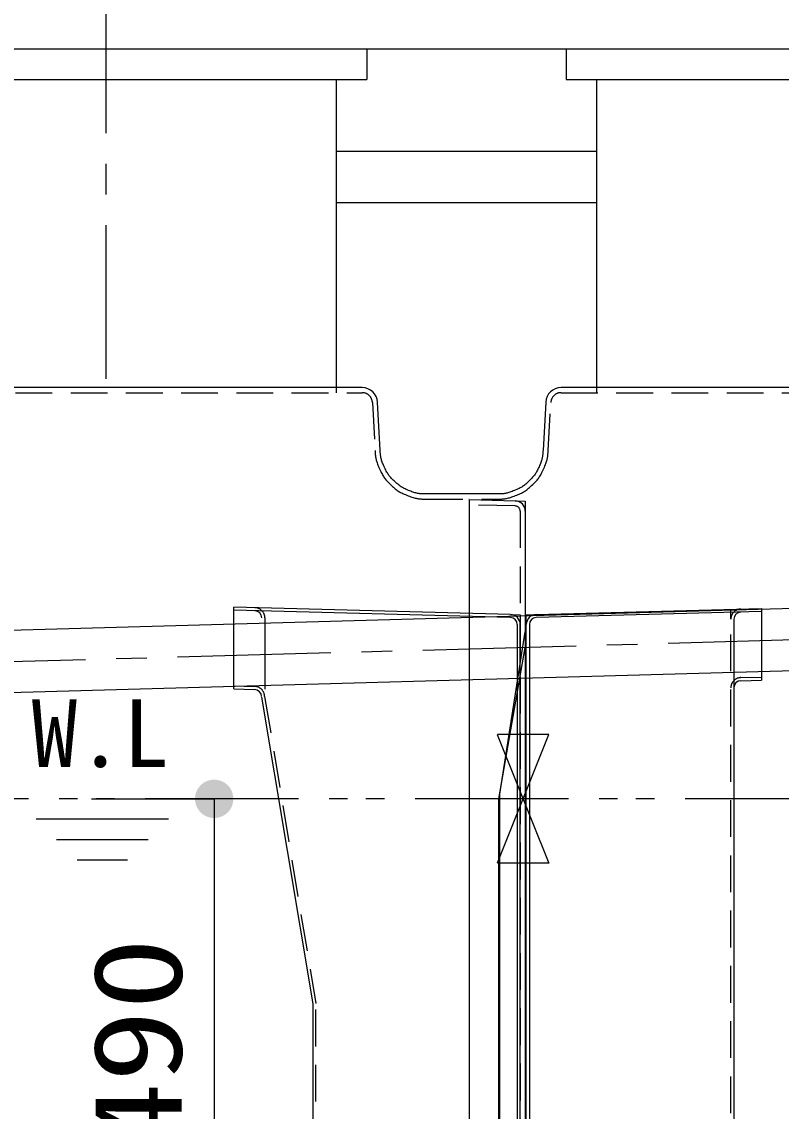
# Model space of a CAD drawing. Units: millimetres, scale not verified. Extents: x -22401 to 8910, y -6308 to 6308.
# Drawn here: x -5430 to -4687, y -2570 to -1505 of the extents above; entities that cross this region are included whole.
import ezdxf
from ezdxf.enums import TextEntityAlignment as Align

# ---------------------------------------------------------------- set-up
doc = ezdxf.new("R2010")
doc.units = ezdxf.units.MM
doc.header["$LTSCALE"] = 30
for name, pattern in [('CHAIN1', [8, 5, -1, 1, -1]), ('DASHED1', [1.8, 1.2, -0.6]), ('DOUBLE_CHAIN1', [8.8, 5, -1, 0.6, -0.6, 0.6, -1])]:
    doc.linetypes.add(name, pattern=pattern)
for name, color, linetype, lineweight in [('0-1_09', 3, 'Continuous', 25), ('0-2_空気管', 3, 'Continuous', 25), ('0-4_躯体', 3, 'Continuous', 25), ('0-5_機器', 3, 'Continuous', 25), ('0-6_文字', 3, 'Continuous', 25), ('0-9_水管', 3, 'Continuous', 25), ('1-4_00クル-フ-6寸法', 132, 'Continuous', 25)]:
    doc.layers.add(name, color=color, linetype=linetype, lineweight=lineweight)
doc.styles.add('ＭＳ ゴシック', font='')
doc.styles.get('ＭＳ ゴシック').set_extended_font_data('MS Gothic')

msp = doc.modelspace()

# ---------------------------------------------------------------- linework, layer by layer
at = {"layer": '0-1_09'}
for p, q in [((-5122.18, -1561.22), (-5122.18, -1867.2)), ((-4867.18, -1867.2), (-4867.18, -1561.22)), ((-5096.67, -1862.2), (-5597.69, -1862.2)), ((-4232.17, -1862.2), (-4902.19, -1862.2)), ((-5079.06, -1923.55), (-5081.69, -1876.41)), ((-4917.17, -1876.41), (-4919.8, -1923.55)), ((-4926.44, -2083.94), (-4706.18, -2078.17)), ((-4706.13, -2081.18), (-4926.36, -2086.94)), ((-4936.18, -3493.96), (-4936.18, -2093.94)), ((-4733.18, -2088.7), (-4733.18, -3489.46))]:
    msp.add_line(p, q, dxfattribs=at)
at = {"layer": '0-1_09', "linetype": 'DASHED1'}
for p, q in [((-5597.69, -1867.2), (-5096.67, -1867.2)), ((-4902.19, -1867.2), (-4232.17, -1867.2)), ((-5086.68, -1876.68), (-5084.06, -1923.82)), ((-4914.8, -1923.82), (-4912.18, -1876.68)), ((-5079.69, -1941.67), (-5079.13, -1942.89)), ((-5034.12, -1971.2), (-4963.71, -1971.2)), ((-4736.18, -3489.46), (-4736.18, -2088.7))]:
    msp.add_line(p, q, dxfattribs=at)
at = {"layer": '0-1_09', "linetype": 'DOUBLE_CHAIN1'}
for p, q in [((-4936.18, -2084.2), (-4926.44, -2083.94)), ((-4936.18, -2093.94), (-4936.18, -2084.2))]:
    msp.add_line(p, q, dxfattribs=at)
at = {"layer": '0-1_09'}
for points in [[(-5084.06, -1923.82), (-5084, -1924.84), (-5083.98, -1925.28), (-5083.95, -1925.79), (-5083.91, -1926.38), (-5083.86, -1927.03), (-5083.8, -1927.72), (-5083.73, -1928.45), (-5083.64, -1929.21), (-5083.54, -1929.97), (-5083.42, -1930.73), (-5083.28, -1931.51), (-5083.1, -1932.3), (-5082.9, -1933.12), (-5082.66, -1933.99), (-5082.38, -1934.9), (-5082.05, -1935.87), (-5081.67, -1936.92), (-5081.23, -1938.04), (-5080.75, -1939.22), (-5080.23, -1940.43), (-5079.69, -1941.67)], [(-5069.91, -1948.78), (-5070.47, -1948.05), (-5071, -1947.31), (-5071.51, -1946.52), (-5072.02, -1945.68), (-5072.55, -1944.76), (-5073.09, -1943.76), (-5073.65, -1942.69), (-5074.21, -1941.57), (-5074.76, -1940.42), (-5075.3, -1939.26), (-5075.81, -1938.12), (-5076.28, -1937.01), (-5076.71, -1935.95), (-5077.09, -1934.97), (-5077.42, -1934.05), (-5077.7, -1933.19), (-5077.93, -1932.37), (-5078.13, -1931.59), (-5078.3, -1930.84), (-5078.45, -1930.11), (-5078.57, -1929.39), (-5078.67, -1928.66), (-5078.75, -1927.95), (-5078.82, -1927.26), (-5078.88, -1926.6), (-5078.92, -1925.99), (-5078.96, -1925.43), (-5078.99, -1924.94), (-5079.06, -1923.55)], [(-4919.8, -1923.55), (-4919.85, -1924.48), (-4919.87, -1924.87), (-4919.89, -1925.33), (-4919.93, -1925.86), (-4919.97, -1926.45), (-4920.02, -1927.07), (-4920.09, -1927.73), (-4920.17, -1928.41), (-4920.26, -1929.09), (-4920.37, -1929.78), (-4920.5, -1930.48), (-4920.65, -1931.19), (-4920.84, -1931.93), (-4921.05, -1932.71), (-4921.31, -1933.53), (-4921.6, -1934.41), (-4921.95, -1935.35), (-4922.34, -1936.35), (-4922.77, -1937.42), (-4923.24, -1938.51), (-4923.73, -1939.62), (-4924.23, -1940.72), (-4924.74, -1941.8), (-4925.24, -1942.83), (-4925.74, -1943.79), (-4926.22, -1944.67), (-4926.68, -1945.48), (-4927.15, -1946.24), (-4927.64, -1946.97), (-4928.15, -1947.68), (-4928.71, -1948.39), (-4929.32, -1949.12), (-4929.99, -1949.89), (-4930.73, -1950.7), (-4931.54, -1951.55), (-4932.39, -1952.43), (-4933.27, -1953.3), (-4934.16, -1954.17), (-4935.05, -1955.01)], [(-4928.01, -1955.18), (-4927.14, -1954.29), (-4926.35, -1953.45), (-4925.63, -1952.64), (-4924.97, -1951.84), (-4924.35, -1951.04), (-4923.76, -1950.21), (-4923.19, -1949.34), (-4922.62, -1948.4), (-4922.04, -1947.38), (-4921.44, -1946.27), (-4920.82, -1945.08), (-4920.2, -1943.83), (-4919.58, -1942.55), (-4918.99, -1941.27), (-4918.42, -1940), (-4917.89, -1938.76), (-4917.41, -1937.59), (-4916.99, -1936.5), (-4916.63, -1935.48), (-4916.32, -1934.52), (-4916.06, -1933.61), (-4915.83, -1932.75), (-4915.65, -1931.92), (-4915.49, -1931.1), (-4915.36, -1930.3), (-4915.24, -1929.49), (-4915.15, -1928.7), (-4915.07, -1927.93), (-4915.01, -1927.2), (-4914.96, -1926.52), (-4914.92, -1925.9), (-4914.88, -1925.35), (-4914.8, -1923.82)], [(-5079.13, -1942.89), (-5078.56, -1944.09), (-5078, -1945.23), (-5077.45, -1946.3), (-5076.92, -1947.28), (-5076.4, -1948.18), (-5075.88, -1949.03), (-5075.34, -1949.83), (-5074.77, -1950.62), (-5074.15, -1951.41), (-5073.48, -1952.23), (-5072.73, -1953.08), (-5071.91, -1953.98), (-5071.01, -1954.93), (-5070.07, -1955.9), (-5069.09, -1956.87), (-5068.1, -1957.83), (-5067.11, -1958.77), (-5066.14, -1959.66), (-5065.2, -1960.48), (-5064.32, -1961.22), (-5063.47, -1961.9), (-5062.64, -1962.51), (-5061.81, -1963.09), (-5060.95, -1963.63), (-5060.05, -1964.16), (-5059.08, -1964.68), (-5058.04, -1965.2), (-5056.89, -1965.75), (-5055.67, -1966.3), (-5054.39, -1966.86), (-5053.09, -1967.41), (-5051.77, -1967.94), (-5050.47, -1968.44), (-5049.21, -1968.9), (-5048.02, -1969.32), (-5046.9, -1969.68), (-5045.86, -1969.98), (-5044.89, -1970.24), (-5043.97, -1970.46)], [(-5037.02, -1966.18), (-5037.65, -1966.16), (-5038.31, -1966.13), (-5038.99, -1966.08), (-5039.68, -1966.03), (-5040.37, -1965.95), (-5041.07, -1965.86), (-5041.8, -1965.74), (-5042.54, -1965.6), (-5043.33, -1965.42), (-5044.16, -1965.21), (-5045.05, -1964.96), (-5046.01, -1964.67), (-5047.04, -1964.33), (-5048.12, -1963.96), (-5049.24, -1963.55), (-5050.37, -1963.12), (-5051.5, -1962.67), (-5052.6, -1962.22), (-5053.65, -1961.77), (-5054.64, -1961.32), (-5055.55, -1960.89), (-5056.38, -1960.47), (-5057.17, -1960.04), (-5057.92, -1959.59), (-5058.66, -1959.12), (-5059.39, -1958.6), (-5060.16, -1958.03), (-5060.96, -1957.4), (-5061.81, -1956.7), (-5062.7, -1955.94), (-5063.61, -1955.14), (-5064.54, -1954.3), (-5065.45, -1953.46), (-5066.34, -1952.61), (-5067.18, -1951.78), (-5067.96, -1950.98), (-5068.67, -1950.22), (-5069.32, -1949.5), (-5069.91, -1948.78)], [(-4935.05, -1955.01), (-4935.92, -1955.81), (-4936.76, -1956.55), (-4937.56, -1957.22), (-4938.32, -1957.83), (-4939.07, -1958.38), (-4939.82, -1958.9), (-4940.59, -1959.39), (-4941.4, -1959.86), (-4942.27, -1960.33), (-4943.21, -1960.8), (-4944.24, -1961.29), (-4945.34, -1961.79), (-4946.49, -1962.29), (-4947.67, -1962.79), (-4948.85, -1963.26), (-4950.02, -1963.71), (-4951.16, -1964.13), (-4952.23, -1964.5), (-4953.23, -1964.83), (-4954.17, -1965.11), (-4955.04, -1965.34), (-4955.87, -1965.53), (-4956.66, -1965.69), (-4957.42, -1965.82), (-4958.15, -1965.93), (-4958.88, -1966.01), (-4959.61, -1966.07), (-4960.33, -1966.12), (-4961.02, -1966.15), (-4961.68, -1966.18), (-4962.3, -1966.19), (-4962.86, -1966.2), (-4963.35, -1966.2), (-4964.74, -1966.2), (-5035.05, -1966.2), (-5035.44, -1966.2), (-5035.91, -1966.2), (-5036.44, -1966.19), (-5037.02, -1966.18)], [(-4963.71, -1971.2), (-4963.27, -1971.2), (-4962.76, -1971.2), (-4962.17, -1971.19), (-4961.52, -1971.18), (-4960.82, -1971.15), (-4960.09, -1971.12), (-4959.33, -1971.07), (-4958.56, -1971.01), (-4957.79, -1970.93), (-4957.01, -1970.82), (-4956.21, -1970.69), (-4955.38, -1970.53), (-4954.51, -1970.34), (-4953.58, -1970.1), (-4952.59, -1969.83), (-4951.53, -1969.5), (-4950.39, -1969.12), (-4949.18, -1968.71), (-4947.94, -1968.25), (-4946.68, -1967.77), (-4945.43, -1967.28), (-4944.21, -1966.78), (-4943.04, -1966.27), (-4941.94, -1965.78), (-4940.93, -1965.31), (-4940, -1964.83), (-4939.13, -1964.36), (-4938.3, -1963.86), (-4937.48, -1963.33), (-4936.66, -1962.76), (-4935.81, -1962.12), (-4934.92, -1961.42), (-4933.98, -1960.65), (-4932.99, -1959.8), (-4931.97, -1958.91), (-4930.94, -1957.98), (-4929.93, -1957.04), (-4928.94, -1956.1), (-4928.01, -1955.18)], [(-5043.97, -1970.46), (-5043.1, -1970.64), (-5042.26, -1970.78), (-5041.44, -1970.9), (-5040.62, -1970.99), (-5039.82, -1971.06), (-5039.02, -1971.11), (-5038.25, -1971.15), (-5037.51, -1971.17), (-5036.83, -1971.19), (-5036.21, -1971.2), (-5035.66, -1971.2), (-5034.12, -1971.2)], [(-4933.18, -2093.94), (-4933.18, -3491.04), (-4706.18, -3496.98)]]:
    msp.add_lwpolyline(points, dxfattribs=at)
for centre, radius, start, end in [((-5096.67, -1877.2), 15, 3, 90), ((-4902.19, -1877.2), 15, 90, 177), ((-4926.18, -2093.94), 10, 91.5, 180), ((-4926.18, -2093.94), 7, 91.5, 180)]:
    msp.add_arc(centre, radius, start, end, dxfattribs=at)
at = {"layer": '0-1_09', "linetype": 'DASHED1'}
for centre, start, end in [((-5096.67, -1877.2), 3, 90), ((-4902.19, -1877.2), 90, 177)]:
    msp.add_arc(centre, 10, start, end, dxfattribs=at)
at = {"layer": '0-2_空気管', "linetype": 'CHAIN1'}
msp.add_line((-5347.18, -1463.55), (-5347.18, -1882.92), dxfattribs=at)
at = {"layer": '0-2_空気管', "linetype": 'DOUBLE_CHAIN1'}
for p, q in [((-4992.18, -1971.76), (-4992.34, -1971.76)), ((-4946.91, -1972.94), (-4937.18, -1973.2)), ((-4937.18, -1973.2), (-4937.18, -1982.94)), ((-4942.18, -2084.2), (-4942.18, -2093.94)), ((-4963.15, -2264.2), (-4937.18, -2115.15)), ((-3574.93, -2264.2), (-5762.95, -2264.2))]:
    msp.add_line(p, q, dxfattribs=at)
at = {"layer": '0-2_空気管'}
for p, q in [((-4992.18, -1971.76), (-4992.18, -3713.96)), ((-4992.18, -1971.76), (-4946.91, -1972.94)), ((-4937.18, -1982.94), (-4937.18, -3675.37)), ((-4942.18, -3318.05), (-4942.18, -2093.94)), ((-4962.18, -2259.61), (-4937.18, -2100.85)), ((-4963.15, -3709.12), (-4963.15, -2264.2)), ((-4962.18, -2821.2), (-4962.18, -2259.61))]:
    msp.add_line(p, q, dxfattribs=at)
at = {"layer": '0-2_空気管', "linetype": 'DASHED1'}
for p, q in [((-4947.05, -1977.94), (-4992.18, -1976.76)), ((-4942.18, -1982.94), (-4942.18, -3675.37))]:
    msp.add_line(p, q, dxfattribs=at)
at = {"layer": '0-2_空気管', "color": 7}
for p, q in [((-4964.51, -2201.26), (-4914.14, -2327.2)), ((-4914.14, -2201.2), (-4964.35, -2201.2)), ((-4964.35, -2326.72), (-4914.14, -2201.2)), ((-4914.14, -2327.2), (-4964.35, -2327.2))]:
    msp.add_line(p, q, dxfattribs=at)
at = {"layer": '0-2_空気管', "linetype": 'DASHED1'}
msp.add_arc((-4947.18, -1982.94), 5, 0, 88.5, dxfattribs=at)
at = {"layer": '0-2_空気管'}
msp.add_arc((-4947.18, -1982.94), 10, 0, 88.5, dxfattribs=at)
at = {"layer": '0-4_躯体', "linetype": 'CHAIN1'}
msp.add_line((-5517.18, -2132.2), (-3733.18, -2082.2), dxfattribs=at)
at = {"layer": '0-4_躯体'}
for p, q in [((-4658.45, -2077.86), (-5500.35, -2101.25)), ((-4951.76, -2083.94), (-5222.02, -2076.86)), ((-5222.02, -2156.81), (-5222.02, -2076.86)), ((-4951.84, -2086.94), (-5222.02, -2079.87)), ((-5191.81, -2087.34), (-5191.81, -2156.98)), ((-4945.02, -2093.94), (-4945.02, -3317.78)), ((-4942.02, -3320.71), (-4942.02, -2093.94)), ((-5515.78, -2162.17), (-4625.32, -2137.23)), ((-5222.07, -2156.81), (-5201.88, -2157.34)), ((-5195.02, -2164.83), (-5144.98, -2464.69)), ((-5145.02, -2464.69), (-5145.02, -3316.2))]:
    msp.add_line(p, q, dxfattribs=at)
at = {"layer": '0-4_躯体', "linetype": 'DOUBLE_CHAIN1'}
for p, q in [((-4951.76, -2083.94), (-4942.02, -2084.2)), ((-4942.02, -2084.2), (-4942.02, -2093.94))]:
    msp.add_line(p, q, dxfattribs=at)
at = {"layer": '0-4_躯体', "linetype": 'DASHED1'}
for p, q in [((-5222.07, -2153.8), (-5201.8, -2154.34)), ((-5192.07, -2164.33), (-5142.02, -2464.2)), ((-5142.02, -3316.2), (-5142.02, -2464.2))]:
    msp.add_line(p, q, dxfattribs=at)
at = {"layer": '0-4_躯体'}
for centre, radius in [((-5201.81, -2087.34), 7), ((-4952.02, -2093.94), 7), ((-4952.02, -2093.94), 10), ((-5202.06, -2164.33), 7)]:
    msp.add_arc(centre, radius, 0, 88.5, dxfattribs=at)
at = {"layer": '0-4_躯体', "linetype": 'DASHED1'}
msp.add_arc((-5201.81, -2087.34), 10, 0, 88.5, dxfattribs=at)
at = {"layer": '0-4_躯体', "linetype": 'DOUBLE_CHAIN1'}
msp.add_arc((-5202.06, -2164.33), 10, 0, 88.5, dxfattribs=at)
at = {"layer": '0-5_機器', "color": 2}
for p, q in [((-6922.7, -1531.2), (-2628.67, -1531.2)), ((-5122.18, -1631.2), (-4867.18, -1631.2)), ((-5122.18, -1681.2), (-4867.18, -1681.2))]:
    msp.add_line(p, q, dxfattribs=at)
at = {"layer": '0-5_機器'}
for p, q in [((-4897.18, -1531.22), (-4897.18, -1561.22)), ((-4897.18, -1531.22), (-4237.18, -1531.22)), ((-5602.18, -1561.22), (-5092.18, -1561.22)), ((-4897.18, -1561.22), (-4237.18, -1561.22))]:
    msp.add_line(p, q, dxfattribs=at)
msp.add_lwpolyline([(-5602.18, -1531.22), (-5092.18, -1531.22), (-5092.18, -1561.22)], dxfattribs=at)
at = {"layer": '0-6_文字'}
for p, q in [((-5286.01, -2284.21), (-5415.52, -2284.21)), ((-5306.01, -2304.21), (-5395.52, -2304.21)), ((-5326.01, -2324.21), (-5375.52, -2324.21))]:
    msp.add_line(p, q, dxfattribs=at)
at = {"layer": '0-9_水管', "linetype": 'DOUBLE_CHAIN1'}
msp.add_line((-4736.18, -2088.7), (-4736.18, -2078.96), dxfattribs=at)
at = {"layer": '0-9_水管'}
for p in [(-4706.18, -2078.17), (-4726.36, -2148.73)]:
    msp.add_line(p, (-4706.18, -2148.2), dxfattribs=at)
at = {"layer": '0-9_水管', "linetype": 'DASHED1'}
msp.add_line((-4726.44, -2145.73), (-4706.18, -2145.2), dxfattribs=at)
for centre, start in [((-4726.18, -2088.7), 91.5), ((-4726.18, -2155.72), 91.499)]:
    msp.add_arc(centre, 10, start, 180, dxfattribs=at)
at = {"layer": '0-9_水管'}
for centre, start in [((-4726.18, -2088.7), 91.5), ((-4726.18, -2155.72), 91.499)]:
    msp.add_arc(centre, 7, start, 180, dxfattribs=at)
at = {"layer": '1-4_00クル-フ-6寸法', "color": 4}
for p, q in [((-5361.38, -2264.2), (-5241.38, -2264.2)), ((-5241.38, -2264.2), (-5241.38, -2754.2))]:
    msp.add_line(p, q, dxfattribs=at)
at = {"layer": '1-4_00クル-フ-6寸法'}
for points in [[(-5241.38, -2264.2), (-5250.42, -2247.77), (-5248.29, -2246.77)], [(-5241.38, -2264.2), (-5248.29, -2246.77), (-5246.05, -2246.04)], [(-5241.38, -2264.2), (-5246.05, -2246.04), (-5243.73, -2245.6)], [(-5241.38, -2264.2), (-5243.73, -2245.6), (-5241.38, -2245.45)], [(-5241.38, -2264.2), (-5241.38, -2245.45), (-5239.03, -2245.6)], [(-5241.38, -2264.2), (-5239.03, -2245.6), (-5236.72, -2246.04)], [(-5241.38, -2264.2), (-5236.72, -2246.04), (-5234.48, -2246.77)], [(-5241.38, -2264.2), (-5234.48, -2246.77), (-5232.35, -2247.77)], [(-5241.38, -2264.2), (-5259.22, -2258.4), (-5258.35, -2256.21)], [(-5241.38, -2264.2), (-5258.35, -2256.21), (-5257.22, -2254.15)], [(-5241.38, -2264.2), (-5257.22, -2254.15), (-5255.83, -2252.25)], [(-5241.38, -2264.2), (-5255.83, -2252.25), (-5254.22, -2250.53)], [(-5241.38, -2264.2), (-5254.22, -2250.53), (-5252.41, -2249.03)], [(-5241.38, -2264.2), (-5252.41, -2249.03), (-5250.42, -2247.77)], [(-5241.38, -2264.2), (-5232.35, -2247.77), (-5230.36, -2249.03)], [(-5241.38, -2264.2), (-5230.36, -2249.03), (-5228.55, -2250.53)], [(-5241.38, -2264.2), (-5228.55, -2250.53), (-5226.94, -2252.25)], [(-5241.38, -2264.2), (-5226.94, -2252.25), (-5225.55, -2254.15)], [(-5241.38, -2264.2), (-5225.55, -2254.15), (-5224.42, -2256.21)], [(-5241.38, -2264.2), (-5224.42, -2256.21), (-5223.55, -2258.4)], [(-5241.38, -2264.2), (-5260.1, -2263.02), (-5259.8, -2260.68)], [(-5241.38, -2264.2), (-5260.1, -2265.38), (-5260.1, -2263.02)], [(-5241.38, -2264.2), (-5259.8, -2267.71), (-5260.1, -2265.38)], [(-5241.38, -2264.2), (-5259.8, -2260.68), (-5259.22, -2258.4)], [(-5241.38, -2264.2), (-5259.22, -2269.99), (-5259.8, -2267.71)], [(-5241.38, -2264.2), (-5258.35, -2272.18), (-5259.22, -2269.99)], [(-5241.38, -2264.2), (-5257.22, -2274.25), (-5258.35, -2272.18)], [(-5241.38, -2264.2), (-5255.83, -2276.15), (-5257.22, -2274.25)], [(-5241.38, -2264.2), (-5254.22, -2277.87), (-5255.83, -2276.15)], [(-5241.38, -2264.2), (-5252.41, -2279.37), (-5254.22, -2277.87)], [(-5241.38, -2264.2), (-5250.42, -2280.63), (-5252.41, -2279.37)], [(-5241.38, -2264.2), (-5248.29, -2281.63), (-5250.42, -2280.63)], [(-5241.38, -2264.2), (-5246.05, -2282.36), (-5248.29, -2281.63)], [(-5241.38, -2264.2), (-5243.73, -2282.8), (-5246.05, -2282.36)], [(-5241.38, -2264.2), (-5241.38, -2282.95), (-5243.73, -2282.8)], [(-5241.38, -2264.2), (-5223.55, -2258.4), (-5222.97, -2260.68)], [(-5241.38, -2264.2), (-5222.97, -2260.68), (-5222.67, -2263.02)], [(-5241.38, -2264.2), (-5222.67, -2263.02), (-5222.67, -2265.38)], [(-5241.38, -2264.2), (-5239.03, -2282.8), (-5241.38, -2282.95)], [(-5241.38, -2264.2), (-5236.72, -2282.36), (-5239.03, -2282.8)], [(-5241.38, -2264.2), (-5234.48, -2281.63), (-5236.72, -2282.36)], [(-5241.38, -2264.2), (-5232.35, -2280.63), (-5234.48, -2281.63)], [(-5241.38, -2264.2), (-5230.36, -2279.37), (-5232.35, -2280.63)], [(-5241.38, -2264.2), (-5228.55, -2277.87), (-5230.36, -2279.37)], [(-5241.38, -2264.2), (-5226.94, -2276.15), (-5228.55, -2277.87)], [(-5241.38, -2264.2), (-5225.55, -2274.25), (-5226.94, -2276.15)], [(-5241.38, -2264.2), (-5224.42, -2272.18), (-5225.55, -2274.25)], [(-5241.38, -2264.2), (-5223.55, -2269.99), (-5224.42, -2272.18)], [(-5241.38, -2264.2), (-5222.97, -2267.71), (-5223.55, -2269.99)], [(-5241.38, -2264.2), (-5222.67, -2265.38), (-5222.97, -2267.71)]]:
    msp.add_solid(points, dxfattribs=at)

# ---------------------------------------------------------------- texts
at = {"layer": '0-6_文字', "color": 4, "style": 'ＭＳ ゴシック'}
msp.add_text('W.L', height=65.98, dxfattribs=at).set_placement((-5420.02, -2252.83), align=Align.BOTTOM_LEFT)
at = {"layer": '1-4_00クル-フ-6寸法', "color": 3, "style": 'ＭＳ ゴシック', "width": 1.2}
msp.add_text('490', height=86.66, rotation=90, dxfattribs=at).set_placement((-5247.23, -2612.06), align=Align.BOTTOM_LEFT)

doc.saveas('drawing.dxf')
